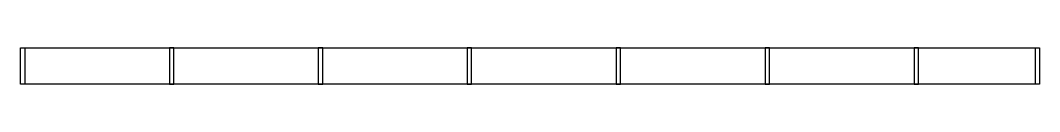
# Model space of a CAD drawing. Header units: millimetres. Extents: x 0 to 463, y -56 to -40.
import ezdxf

# ---------------------------------------------------------------- set-up
doc = ezdxf.new("R2010")
doc.units = ezdxf.units.MM
doc.layers.get('0').update_dxf_attribs({"linetype": 'CONTINUOUS'})

msp = doc.modelspace()

# ---------------------------------------------------------------- linework, layer by layer
for p, q in [((0, -40), (463, -40)), ((0, -56.5), (0, -40)), ((0, -40), (2, -40)), ((0, -56.5), (0, -40)), ((2, -40), (2, -56.5)), ((461, -40), (461, -56.5)), ((463, -40), (463, -56.5)), ((463, -56.5), (0, -56.5)), ((2, -56.5), (0, -56.5))]:
    msp.add_line(p, q)
for points in [[(69.67, -40), (67.67, -40), (67.67, -56.5), (69.67, -56.5)], [(137.33, -40), (135.33, -40), (135.33, -56.5), (137.33, -56.5)], [(205, -40), (203, -40), (203, -56.5), (205, -56.5)], [(272.67, -40), (270.67, -40), (270.67, -56.5), (272.67, -56.5)], [(340.33, -40), (338.33, -40), (338.33, -56.5), (340.33, -56.5)], [(408, -40), (406, -40), (406, -56.5), (408, -56.5)]]:
    msp.add_lwpolyline(points, close=True)

doc.saveas('drawing.dxf')
